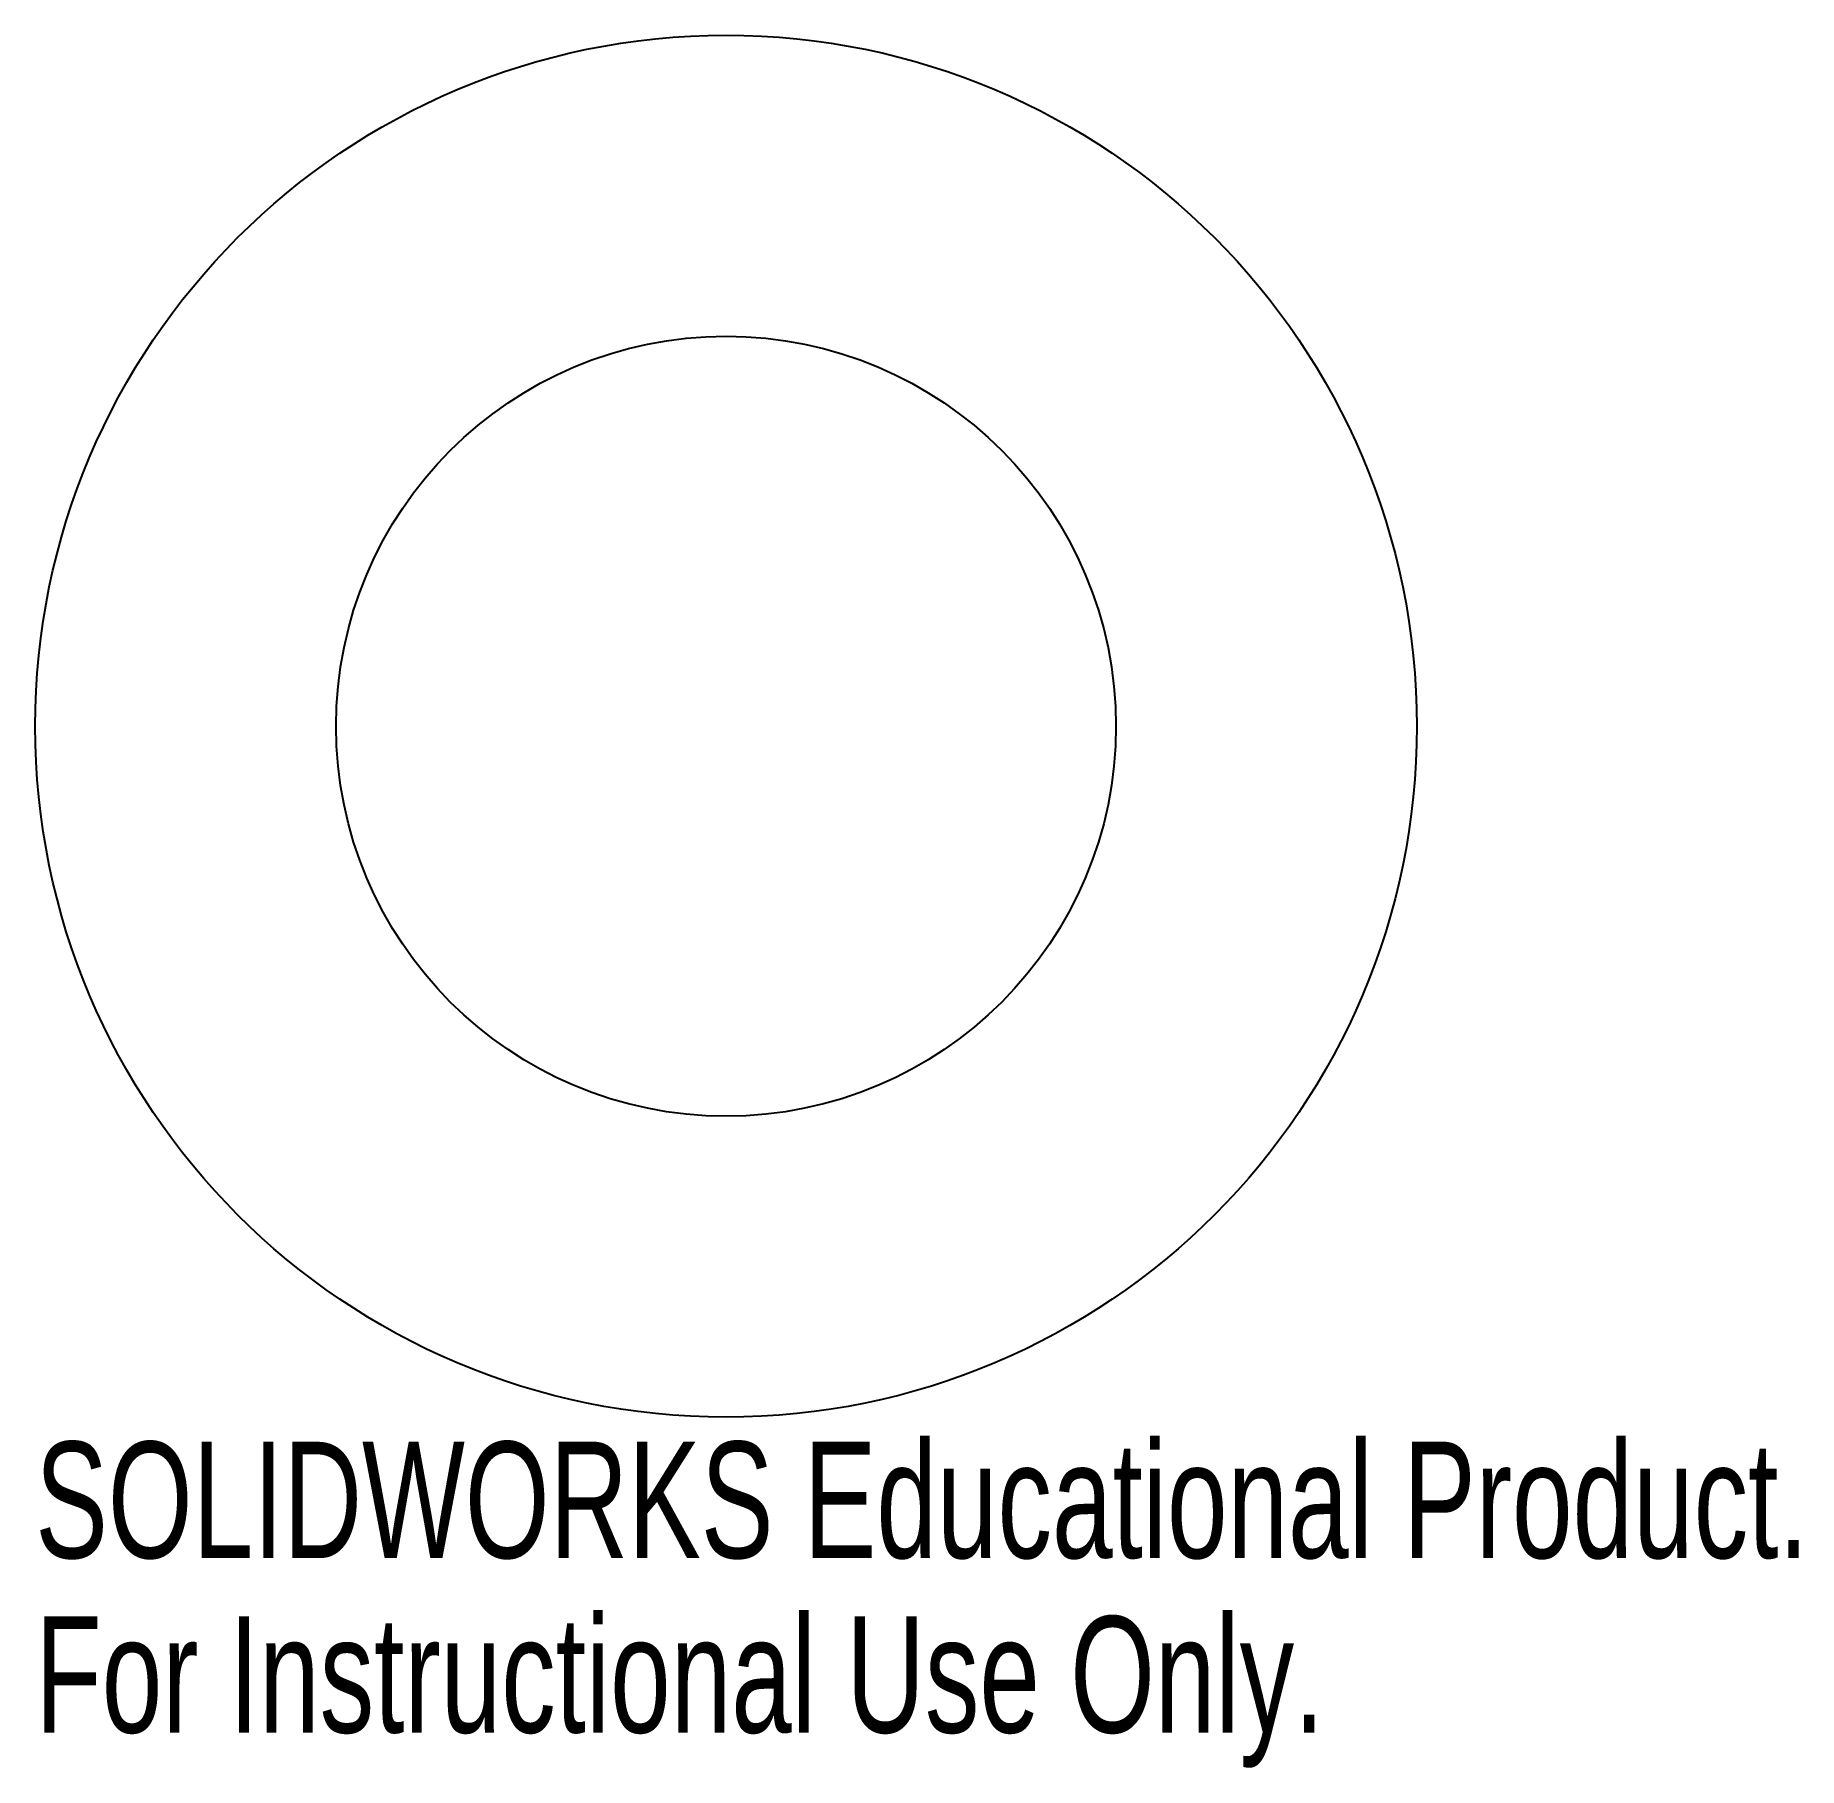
# Model space of a CAD drawing. Header units: millimetres. Extents: x -28.7 to 44.6, y -41.8 to 30.1.
import ezdxf

# ---------------------------------------------------------------- set-up
doc = ezdxf.new("R2010")
doc.units = ezdxf.units.MM
doc.styles.add('SLDTEXTSTYLE0', font='TXT', dxfattribs={"width": 0.7})

msp = doc.modelspace()

# ---------------------------------------------------------------- linework, layer by layer
at = {"color": 7, "linetype": 'Continuous'}
for radius in [28.7, 16.2]:
    msp.add_circle((0, 1.442), radius, dxfattribs=at)

# ---------------------------------------------------------------- texts
at = {"color": 7, "linetype": 'Continuous', "char_height": 4.83362, "attachment_point": 1, "style": 'SLDTEXTSTYLE0'}
for s, insert in [('SOLIDWORKS Educational Product.', (-28.7, -28.277)), ('For Instructional Use Only.', (-28.7, -35.528))]:
    msp.add_mtext(s, dxfattribs=dict(at, insert=insert))

doc.saveas('drawing.dxf')
